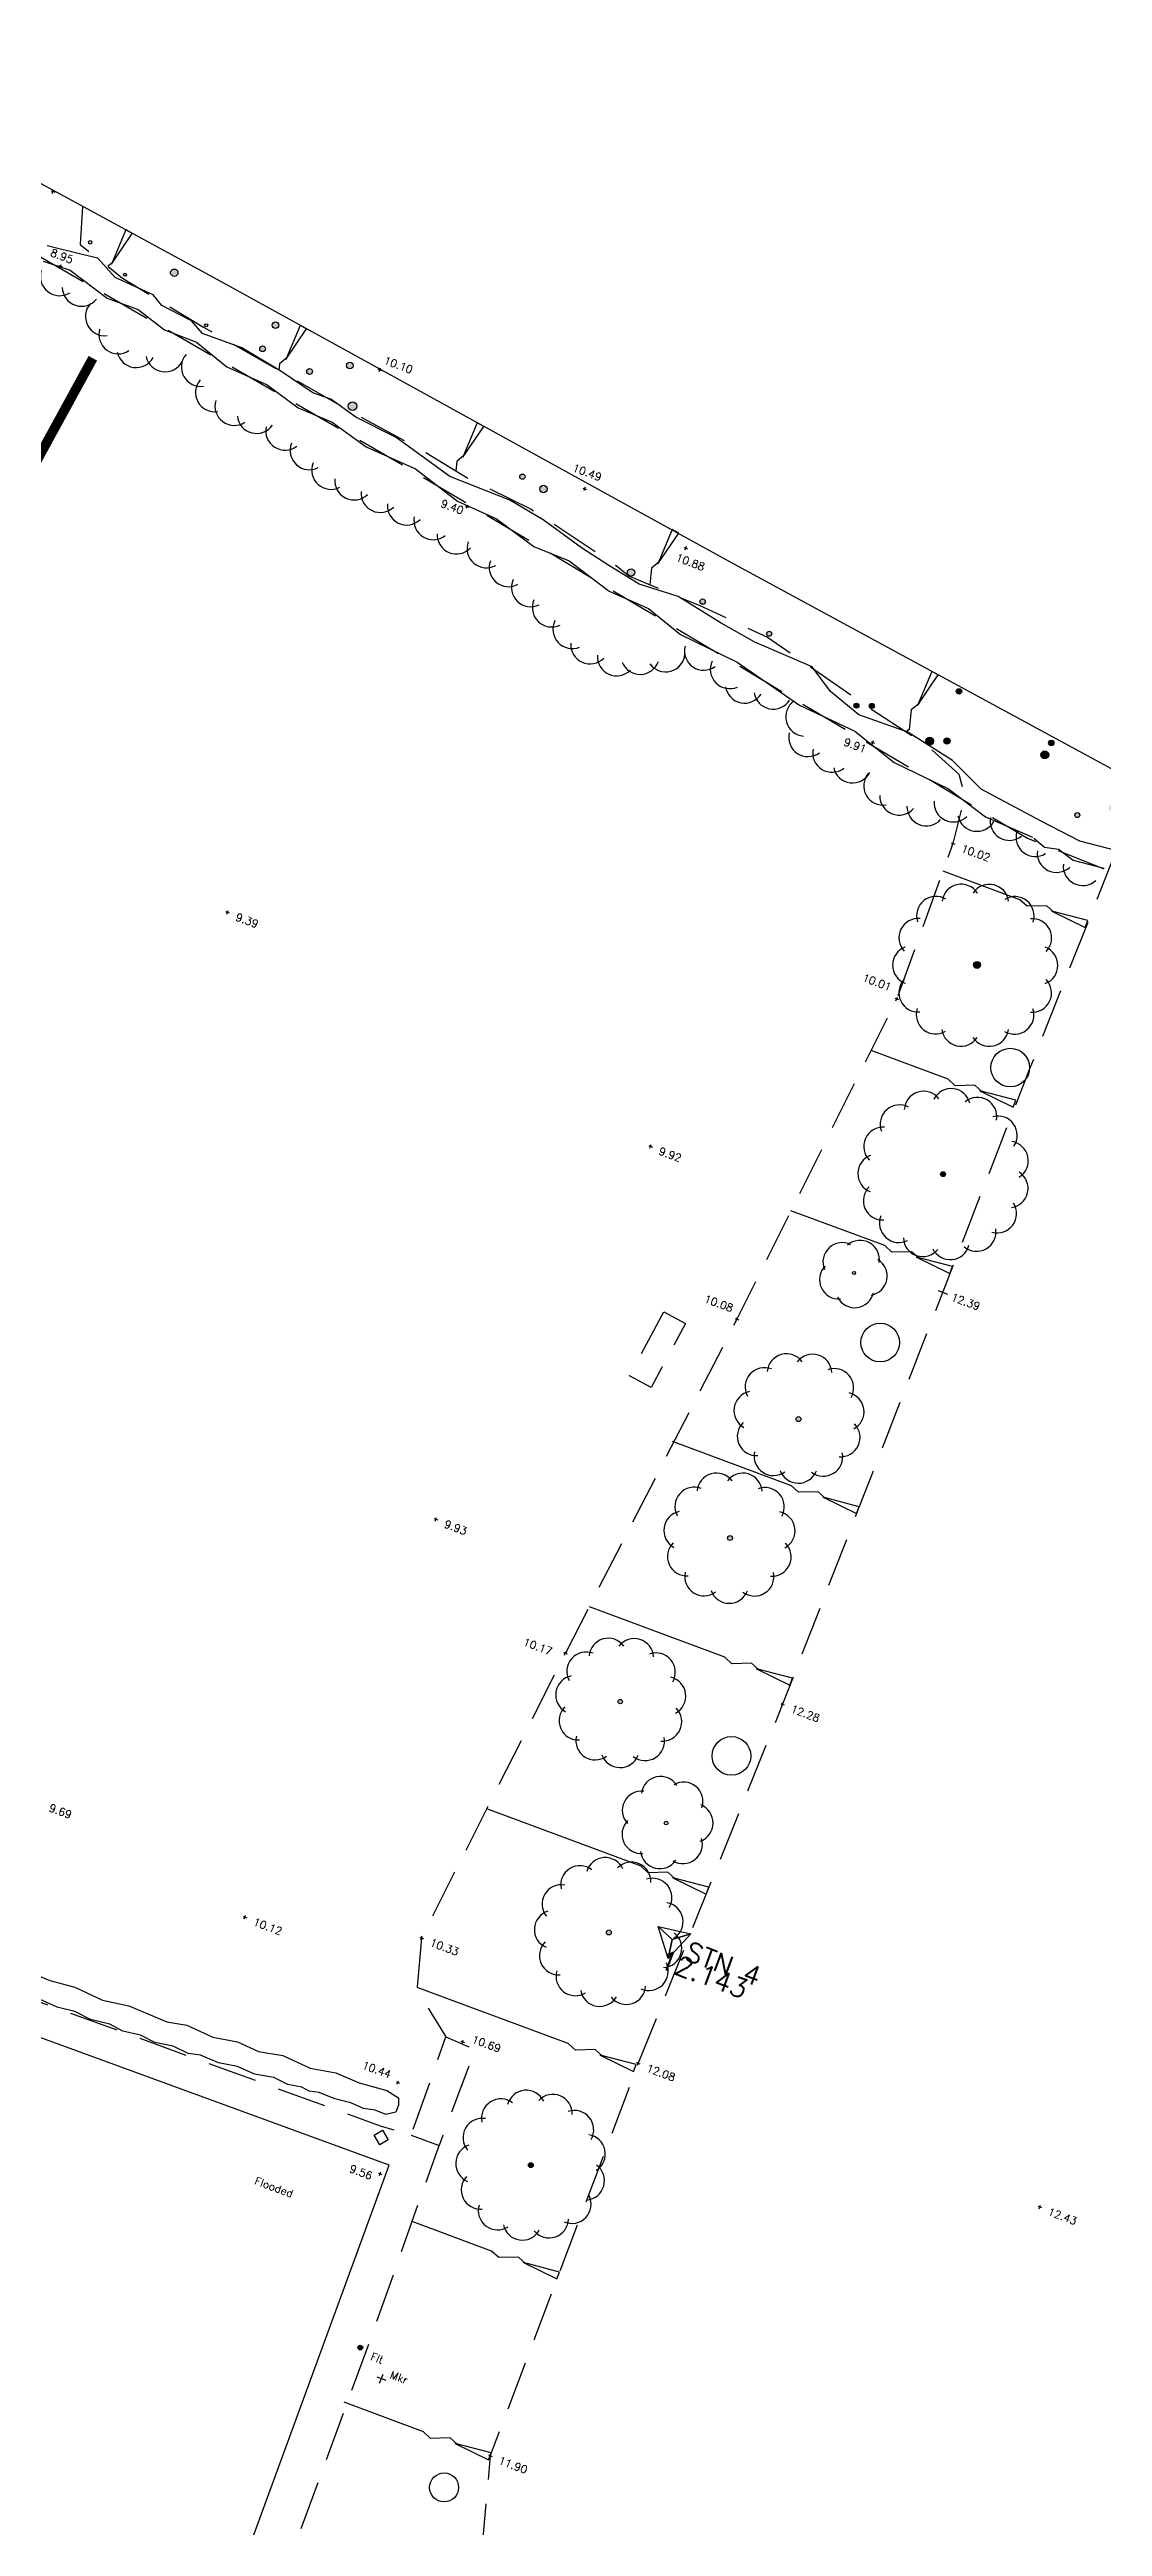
# Model space of a CAD drawing. Header units: millimetres. Extents: x 521005098 to 522149999836, y 174611071 to 175300000107.
# Drawn here: x 521405497 to 521459954, y 174982214 to 175110353 of the extents above; entities that cross this region are included whole.
import ezdxf

# ---------------------------------------------------------------- set-up
doc = ezdxf.new("R2010")
doc.units = ezdxf.units.MM
doc.header["$LTSCALE"] = 200
doc.linetypes.add('layout$0$ACAD_ISO10W100', pattern=[18.5, 12, -3, 0.5, -3])
doc.linetypes.add('survey-A$0$DASHED', pattern=[19.05, 12.7, -6.35])
for name, color, linetype in [('0-35TEXT', 3, 'Continuous'), ('GT-Boundary line', 7, 'layout$0$ACAD_ISO10W100'), ('survey-A$0$BOUNDARY', 8, 'Continuous'), ('survey-A$0$CONTROL', 8, 'Continuous'), ('survey-A$0$DETAIL', 8, 'Continuous'), ('survey-A$0$LEVEL', 8, 'Continuous'), ('survey-A$0$SERVICE', 8, 'Continuous'), ('survey-A$0$STORM', 8, 'Continuous'), ('survey-A$0$TEXT_SERVICE', 8, 'Continuous'), ('survey-A$0$VEGETATION', 8, 'Continuous')]:
    doc.layers.add(name, color=color, linetype=linetype)
doc.styles.add('survey-A$0$ROMANS', font='Romans.shx')

# ---------------------------------------------------------------- blocks, each defined once
blk = doc.blocks.new('survey-A')
at = {"layer": 'survey-A$0$SERVICE', "linetype": 'Continuous'}
h = blk.add_hatch(color=256, dxfattribs=at)
edge = h.paths.add_edge_path()
edge.add_arc((521421569, 174991468), 125, -20.42304, 339.57696)
at = {"layer": 'survey-A$0$VEGETATION', "linetype": 'Continuous'}
h = blk.add_hatch(color=256, dxfattribs=at)
edge = h.paths.add_edge_path()
edge.add_arc((521407595, 175100381), 90, -20.42304, 339.57696)
edge = h.paths.add_edge_path()
edge.add_arc((521411950, 175098807), 190, -20.42304, 339.57696)
edge = h.paths.add_edge_path()
edge.add_arc((521409401, 175098700), 79.6, -20.42304, 339.57696)
edge = h.paths.add_edge_path()
edge.add_arc((521413596, 175096089), 79.6, -20.42304, 339.57696)
edge = h.paths.add_edge_path()
edge.add_arc((521417178, 175096089), 170, -20.42304, 339.57696)
edge = h.paths.add_edge_path()
edge.add_arc((521416515, 175094874), 150, -20.42304, 339.57696)
edge = h.paths.add_edge_path()
edge.add_arc((521418946, 175093700), 150, -20.42304, 339.57696)
edge = h.paths.add_edge_path()
edge.add_arc((521421026, 175094008), 170, -20.42304, 339.57696)
edge = h.paths.add_edge_path()
edge.add_arc((521421162, 175091904), 220, -20.42304, 339.57696)
h = blk.add_hatch(color=256, dxfattribs=at)
edge = h.paths.add_edge_path()
edge.add_arc((521429954, 175088254), 140, -20.42304, 339.57696)
edge = h.paths.add_edge_path()
edge.add_arc((521431046, 175087618), 190, -20.42304, 339.57696)
edge = h.paths.add_edge_path()
edge.add_arc((521435573, 175083303), 190, -20.42304, 339.57696)
edge = h.paths.add_edge_path()
edge.add_arc((521439275, 175081793), 140, -20.42304, 339.57696)
edge = h.paths.add_edge_path()
edge.add_arc((521442721, 175080127), 130, -20.42304, 339.57696)
h = blk.add_hatch(color=256, dxfattribs=at)
edge = h.paths.add_edge_path()
edge.add_arc((521447226, 175076409), 130, -20.42304, 339.57696)
h = blk.add_hatch(color=256, dxfattribs=at)
edge = h.paths.add_edge_path()
edge.add_arc((521452535, 175077148), 140, -20.42304, 339.57696)
h = blk.add_hatch(color=256, dxfattribs=at)
edge = h.paths.add_edge_path()
edge.add_arc((521448026, 175076393), 130, -20.42304, 339.57696)
h = blk.add_hatch(color=256, dxfattribs=at)
edge = h.paths.add_edge_path()
edge.add_arc((521451016, 175074573), 200, -20.42304, 339.57696)
h = blk.add_hatch(color=256, dxfattribs=at)
edge = h.paths.add_edge_path()
edge.add_arc((521451912, 175074586), 160, -20.42304, 339.57696)
h = blk.add_hatch(color=256, dxfattribs=at)
edge = h.paths.add_edge_path()
edge.add_arc((521456974, 175073868), 200, -20.42304, 339.57696)
h = blk.add_hatch(color=256, dxfattribs=at)
edge = h.paths.add_edge_path()
edge.add_arc((521457308, 175074483), 140, -20.42304, 339.57696)
h = blk.add_hatch(color=256, dxfattribs=at)
edge = h.paths.add_edge_path()
edge.add_arc((521465552, 175069180), 180, -20.42304, 339.57696)
edge = h.paths.add_edge_path()
edge.add_arc((521463864, 175069116), 160, -20.42304, 339.57696)
edge = h.paths.add_edge_path()
edge.add_arc((521461547, 175071467), 130, -20.42304, 339.57696)
edge = h.paths.add_edge_path()
edge.add_arc((521460450, 175071116), 150, -20.42304, 339.57696)
edge = h.paths.add_edge_path()
edge.add_arc((521458656, 175070749), 130, -20.42304, 339.57696)
h = blk.add_hatch(color=256, dxfattribs=at)
edge = h.paths.add_edge_path()
edge.add_arc((521453468, 175062996), 180, -20.42304, 339.57696)
h = blk.add_hatch(color=256, dxfattribs=at)
edge = h.paths.add_edge_path()
edge.add_arc((521451710, 175052173), 127, -20.42304, 339.57696)
h = blk.add_hatch(color=256, dxfattribs=at)
edge = h.paths.add_edge_path()
edge.add_arc((521447107, 175047058), 79.6, -20.42304, 339.57696)
edge = h.paths.add_edge_path()
edge.add_arc((521444238, 175039502), 127, -20.42304, 339.57696)
h = blk.add_hatch(color=256, dxfattribs=at)
edge = h.paths.add_edge_path()
edge.add_arc((521440690, 175033348), 127, -20.42304, 339.57696)
edge = h.paths.add_edge_path()
edge.add_arc((521435016, 175024886), 111, -20.42304, 339.57696)
edge = h.paths.add_edge_path()
edge.add_arc((521437389, 175018604), 95.5, -20.42304, 339.57696)
edge = h.paths.add_edge_path()
edge.add_arc((521434422, 175012946), 127, -20.42304, 339.57696)
h = blk.add_hatch(color=256, dxfattribs=at)
edge = h.paths.add_edge_path()
edge.add_arc((521430389, 175000909), 127, -20.42304, 339.57696)
at = {"layer": 'survey-A$0$BOUNDARY', "linetype": 'Continuous', "flags": 128}
blk.add_lwpolyline([(521482566, 175061681), (521477299, 175064107), (521472432, 175066618), (521440684, 175083845), (521413978, 175098551), (521387482, 175112968), (521358676, 175128867), (521316720, 175151255)], dxfattribs=at)
blk.add_lwpolyline([(521380525, 174977595), (521368060, 174943366), (521355467, 174908880), (521385297, 174897794), (521397894, 174932091), (521404020, 174948857), (521423062, 175000899), (521393007, 175011893)], close=True, dxfattribs=at)
at = {"layer": 'survey-A$0$CONTROL', "linetype": 'Continuous'}
for p, q in [((521436974, 175013258), (521437707, 175012578)), ((521437485, 175011603), (521436974, 175013258)), ((521436974, 175013258), (521438663, 175012873)), ((521437707, 175012578), (521436974, 175013258)), ((521438663, 175012873), (521437485, 175011603)), ((521437707, 175012578), (521437485, 175011603)), ((521437485, 175011603), (521437707, 175012578)), ((521438663, 175012873), (521437707, 175012578)), ((521437707, 175012578), (521438663, 175012873))]:
    blk.add_line(p, q, dxfattribs=at)
at = {"layer": 'survey-A$0$DETAIL', "linetype": 'survey-A$0$DASHED'}
blk.add_line((521424200, 175002461), (521425649, 175001922), dxfattribs=at)
at = {"layer": 'survey-A$0$DETAIL', "linetype": 'survey-A$0$DASHED', "flags": 128}
for points in [[(521232951, 175189296), (521235185, 175187596), (521248311, 175181261), (521259769, 175175327), (521285492, 175164143), (521314586, 175150866), (521327019, 175144152), (521345425, 175132394), (521369100, 175119149), (521375467, 175115899), (521396203, 175104687), (521423800, 175088843), (521456080, 175069553), (521466041, 175065559), (521481796, 175060226), (521483655, 175060313), (521487686, 175057605), (521495810, 175053713), (521515754, 175047238), (521516450, 175047216), (521525044, 175045327), (521527445, 175043657), (521543295, 175036981), (521548395, 175036151), (521560734, 175031080), (521590940, 175021376), (521591984, 175019828), (521591645, 175017012), (521590065, 175012915), (521584244, 174996699), (521576284, 174975976), (521575182, 174972456), (521575309, 174969599), (521577465, 174967594)], [(521407209, 175102234), (521407084, 175100267), (521409272, 175098526), (521413465, 175095983), (521421125, 175091610), (521424786, 175089601), (521427193, 175088144), (521430403, 175086583), (521434893, 175083599), (521435456, 175083118), (521435863, 175082946), (521439123, 175081592), (521442634, 175079954), (521447046, 175076898), (521447947, 175076252), (521450884, 175074352), (521452534, 175072872), (521452824, 175071694), (521452224, 175069273), (521449311, 175061236), (521441047, 175044676), (521432173, 175027389), (521424738, 175012670), (521424502, 175009970), (521425998, 175007540)], [(521462000, 175072279), (521456183, 175057615), (521443407, 175024757), (521435940, 175006174), (521428288, 174985877), (521427739, 174979745), (521430942, 174970781), (521441547, 174961919), (521446500, 174956306)], [(521392246, 175013940), (521397793, 175011971), (521422601, 175002942), (521424200, 175002461), (521425998, 175007540), (521427501, 175006890), (521425649, 175001922)]]:
    blk.add_lwpolyline(points, dxfattribs=at)
at = {"layer": 'survey-A$0$DETAIL', "flags": 128}
for points in [[(521408698, 175099251), (521409776, 175100838), (521409440, 175101020)], [(521417716, 175094314), (521418795, 175095902), (521418459, 175096084)], [(521426877, 175089269), (521427956, 175090857), (521427620, 175091039)], [(521436959, 175083746), (521438037, 175085334), (521437702, 175085516)], [(521450381, 175076411), (521451460, 175077998), (521451124, 175078180)], [(521457334, 175065775), (521459057, 175064929), (521459190, 175065287)], [(521453620, 175056490), (521455343, 175055645), (521455477, 175056003)], [(521450345, 175047877), (521452068, 175047032), (521452201, 175047390)], [(521445517, 175035458), (521447240, 175034613), (521447374, 175034971)], [(521442070, 175026588), (521443793, 175025743), (521443926, 175026101)], [(521437740, 175015775), (521439463, 175014930), (521439597, 175015288)], [(521433981, 175006595), (521435704, 175005750), (521435837, 175006108)], [(521430014, 174995865), (521431737, 174995020), (521431870, 174995378)], [(521426484, 174986509), (521428208, 174985664), (521428341, 174986022)]]:
    blk.add_lwpolyline(points, close=True, dxfattribs=at)
for points in [[(521408784, 175099378), (521408769, 175099351), (521408507, 175099135)], [(521417803, 175094441), (521417788, 175094414), (521417396, 175094093), (521417359, 175093760)], [(521426964, 175089397), (521426949, 175089369), (521426557, 175089048), (521426503, 175088561)], [(521437045, 175083873), (521437031, 175083846), (521436639, 175083524), (521436543, 175082663)], [(521450468, 175076538), (521450453, 175076511), (521450061, 175076189), (521449949, 175075181), (521449796, 175075056)], [(521457472, 175065707), (521457443, 175065718), (521457070, 175066060), (521456056, 175066030), (521455683, 175066373), (521451709, 175067852)], [(521453758, 175056422), (521453729, 175056433), (521453356, 175056776), (521452342, 175056745), (521451969, 175057088), (521447995, 175058567)], [(521450483, 175047809), (521450454, 175047820), (521450081, 175048163), (521449067, 175048133), (521448693, 175048475), (521443844, 175050281)], [(521445655, 175035390), (521445626, 175035401), (521445253, 175035744), (521444239, 175035713), (521443866, 175036056), (521437725, 175038342)], [(521442208, 175026521), (521442179, 175026531), (521441805, 175026874), (521440792, 175026844), (521440418, 175027187), (521433432, 175029787)], [(521437878, 175015707), (521437849, 175015718), (521437476, 175016061), (521436462, 175016030), (521436089, 175016373), (521428109, 175019343)], [(521434119, 175006527), (521434090, 175006538), (521433716, 175006881), (521432703, 175006851), (521432329, 175007193), (521424514, 175010103)], [(521430152, 174995798), (521430123, 174995808), (521429750, 174996151), (521428736, 174996121), (521428362, 174996464), (521424256, 174997992)], [(521426623, 174986441), (521426594, 174986452), (521426220, 174986795), (521425207, 174986765), (521424833, 174987107), (521420727, 174988636)]]:
    blk.add_lwpolyline(points, dxfattribs=at)
at = {"layer": 'survey-A$0$DETAIL', "linetype": 'survey-A$0$DASHED', "flags": 128}
blk.add_lwpolyline([(521437277, 175045042), (521438395, 175044439), (521436610, 175041130), (521435492, 175041733)], close=True, dxfattribs=at)
blk.add_lwpolyline([(521439472, 174929672, 0.0739383), (521425986, 174923314, -0.1217474), (521404696, 174914286), (521398264, 174914217, -0.4149543), (521395448, 174919184), (521401602, 174935947), (521409246, 174956822), (521414615, 174971446), (521422009, 174991648), (521425649, 175001922)], format="xyb", dxfattribs=at)
at = {"layer": 'survey-A$0$LEVEL', "flags": 128}
for points in [[(521405576, 175103037), (521405764, 175102967)], [(521405635, 175102908), (521405705, 175103095)], [(521405962, 175099174), (521406149, 175099104)], [(521406020, 175099045), (521406090, 175099233)], [(521422485, 175093826), (521422673, 175093756)], [(521422544, 175093697), (521422614, 175093885)], [(521427054, 175086618), (521427123, 175086805)], [(521433081, 175087669), (521433269, 175087599)], [(521433140, 175087540), (521433210, 175087728)], [(521426995, 175086747), (521427182, 175086677)], [(521438308, 175084599), (521438496, 175084529)], [(521438367, 175084471), (521438437, 175084658)], [(521447984, 175074546), (521448171, 175074476)], [(521448043, 175074417), (521448113, 175074604)], [(521452130, 175069308), (521452317, 175069238)], [(521452189, 175069180), (521452259, 175069367)], [(521414603, 175065754), (521414790, 175065684)], [(521414662, 175065625), (521414732, 175065812)], [(521449217, 175061271), (521449405, 175061201)], [(521449276, 175061143), (521449346, 175061330)], [(521436487, 175053647), (521436675, 175053577)], [(521436546, 175053519), (521436616, 175053706)], [(521451465, 175046147), (521451934, 175045973)], [(521451612, 175045826), (521451787, 175046294)], [(521440954, 175044711), (521441141, 175044641)], [(521441012, 175044582), (521441082, 175044770)], [(521425389, 175034354), (521425576, 175034284)], [(521425448, 175034226), (521425518, 175034413)], [(521432080, 175027423), (521432267, 175027354)], [(521432138, 175027295), (521432208, 175027482)], [(521443314, 175024792), (521443501, 175024722)], [(521443372, 175024663), (521443442, 175024851)], [(521415507, 175013774), (521415694, 175013704)], [(521415566, 175013645), (521415636, 175013832)], [(521424644, 175012704), (521424832, 175012635)], [(521424703, 175012576), (521424773, 175012763)], [(521426822, 175007185), (521426892, 175007373)], [(521426763, 175007314), (521426951, 175007244)], [(521435846, 175006209), (521436033, 175006139)], [(521435905, 175006081), (521435974, 175006268)], [(521423417, 175005217), (521423604, 175005148)], [(521423475, 175005089), (521423545, 175005276)], [(521422504, 175000499), (521422691, 175000429)], [(521422563, 175000370), (521422633, 175000558)], [(521456615, 174998783), (521456803, 174998713)], [(521456674, 174998654), (521456744, 174998841)], [(521428194, 174985912), (521428382, 174985842)], [(521428253, 174985784), (521428323, 174985971)]]:
    blk.add_lwpolyline(points, dxfattribs=at)
at = {"layer": 'survey-A$0$SERVICE'}
for p, q in [((521422423, 174989952), (521422891, 174989777)), ((521422570, 174989630), (521422744, 174990099))]:
    blk.add_line(p, q, dxfattribs=at)
at = {"layer": 'survey-A$0$SERVICE', "linetype": 'Continuous', "flags": 128}
blk.add_lwpolyline([(521422572, 175001955), (521422279, 175002455), (521422710, 175002708), (521423003, 175002208)], close=True, dxfattribs=at)
at = {"layer": 'survey-A$0$SERVICE', "linetype": 'Continuous'}
blk.add_circle((521421569, 174991468), 125, dxfattribs=at)
at = {"layer": 'survey-A$0$VEGETATION', "linetype": 'Continuous', "flags": 128}
for points in [[(521456411, 175069554), (521456960, 175069095), (521457673, 175068985), (521458439, 175068423), (521460024, 175068009)], [(521460723, 175068904), (521458786, 175069400), (521456751, 175070453), (521456751, 175070453), (521453678, 175072091), (521452197, 175073577), (521449885, 175075042), (521447356, 175075928), (521445882, 175077137), (521444933, 175078424), (521441967, 175079699), (521440240, 175080672), (521438006, 175082053), (521435991, 175082693), (521434427, 175083660), (521433008, 175084573), (521431021, 175086027), (521429312, 175087048), (521426193, 175088264), (521423426, 175090283), (521421344, 175091333), (521420039, 175092259), (521419122, 175092600), (521417468, 175093718), (521415440, 175094913), (521413412, 175095668), (521412832, 175096323), (521411311, 175097109), (521410857, 175097663), (521408884, 175098562), (521407989, 175099555), (521407181, 175099746), (521405371, 175100200)], [(521405174, 175099407), (521406568, 175098939), (521408483, 175097493), (521410085, 175096897), (521411448, 175095844), (521413097, 175095210), (521414671, 175093943), (521416761, 175093011), (521418362, 175091819), (521420115, 175091081), (521421878, 175089791), (521424421, 175088656), (521426597, 175086994), (521428616, 175086069), (521430537, 175084638), (521432376, 175083902), (521434434, 175082335), (521436470, 175081441), (521438126, 175080089), (521441053, 175078658), (521444281, 175076434), (521447141, 175075097), (521449189, 175073462), (521451992, 175072112), (521453902, 175070651), (521456342, 175069606)], [(521422950, 175004760), (521423548, 175004384), (521423554, 175004002), (521423414, 175003648), (521422887, 175003522), (521422338, 175003759), (521421727, 175003830), (521421075, 175004122), (521420250, 175004330), (521419447, 175004662), (521418930, 175004739), (521418546, 175004932), (521417820, 175005070), (521417104, 175005436), (521416101, 175005610), (521415217, 175006014), (521414228, 175006201), (521413309, 175006601), (521412662, 175006684), (521411894, 175007061), (521410946, 175007249), (521410196, 175007635), (521409295, 175007838), (521408611, 175008201), (521407611, 175008449), (521406797, 175008860), (521405884, 175009075), (521404814, 175009557)], [(521403987, 175011105), (521405507, 175010457), (521406813, 175010119), (521408232, 175009442), (521409603, 175009146), (521411557, 175008328), (521412606, 175008145), (521413948, 175007529), (521415226, 175007293), (521416302, 175006785), (521417570, 175006570), (521418983, 175005919), (521420310, 175005682), (521421514, 175005159), (521422950, 175004760)]]:
    blk.add_lwpolyline(points, dxfattribs=at)
at = {"layer": 'survey-A$0$VEGETATION', "linetype": 'Continuous'}
for centre, radius in [((521407595, 175100381), 90), ((521409401, 175098700), 79.6), ((521411950, 175098807), 190), ((521413596, 175096089), 79.6), ((521417178, 175096089), 170), ((521416515, 175094874), 150), ((521418946, 175093700), 150), ((521421026, 175094008), 170), ((521421162, 175091904), 220), ((521429954, 175088254), 140), ((521431046, 175087618), 190), ((521435573, 175083303), 190), ((521439275, 175081793), 140), ((521442721, 175080127), 130), ((521447226, 175076409), 130), ((521452535, 175077148), 140), ((521448026, 175076393), 130), ((521451016, 175074573), 200), ((521451912, 175074586), 160), ((521456974, 175073868), 200), ((521457308, 175074483), 140), ((521458656, 175070749), 130), ((521453468, 175062996), 180), ((521455185, 175057684), 1000), ((521451710, 175052173), 127), ((521447107, 175047058), 79.6), ((521448458, 175043462), 1000), ((521444238, 175039502), 127), ((521440690, 175033348), 127), ((521435016, 175024886), 111), ((521440767, 175022079), 1000), ((521437389, 175018604), 95.5), ((521434422, 175012946), 127), ((521430389, 175000909), 127), ((521425905, 174984234), 750)]:
    blk.add_circle(centre, radius, dxfattribs=at)
for centre, start, end in [((521406024, 175098616), 162.33852, 301.61025), ((521407155, 175098068), 181.8491, 321.12083), ((521408356, 175096545), 137.51128, 276.78301), ((521409049, 175095612), 163.84903, 303.12076), ((521409980, 175094900), 192.08306, 331.35479), ((521411471, 175094683), 192.08306, 331.35479), ((521413315, 175093927), 139.4315, 278.70323), ((521414047, 175092610), 139.4315, 278.70323), ((521415052, 175091910), 163.76118, 303.03291), ((521416205, 175091494), 185.84371, 325.11544), ((521417678, 175090627), 168.17973, 307.45146), ((521418937, 175089611), 158.23198, 297.50371), ((521420054, 175088600), 158.23198, 297.50371), ((521421247, 175088052), 174.85522, 314.12695), ((521422606, 175087403), 174.85522, 314.12695), ((521423966, 175086755), 174.85522, 314.12695), ((521425343, 175085995), 169.00848, 308.28021), ((521426541, 175085260), 177.58924, 316.86097), ((521428089, 175084541), 159.93018, 299.20191), ((521429236, 175083564), 159.93018, 299.20191), ((521430386, 175082527), 156.32445, 295.59618), ((521431468, 175081480), 156.32445, 295.59618), ((521432528, 175080363), 153.45051, 292.72224), ((521433454, 175079573), 176.09276, 315.36449), ((521439336, 175079243), 166.24212, 305.51385), ((521434827, 175078953), 176.09276, 315.36449), ((521436041, 175079025), 201.39218, 340.66391), ((521437364, 175079158), 215.53551, 354.80724), ((521440673, 175078289), 154.49123, 293.76297), ((521441453, 175077539), 188.55162, 327.82335), ((521442927, 175077230), 188.55162, 327.82335), ((521444579, 175075830), 125.75736, 265.02909), ((521444725, 175074775), 166.65034, 305.92207), ((521445967, 175073965), 168.6378, 307.90953), ((521447032, 175073411), 192.92815, 332.19988), ((521448610, 175072262), 139.62508, 278.89681), ((521449436, 175071748), 179.21629, 318.48802), ((521452245, 175071393), 175.25803, 314.52976), ((521450845, 175071188), 178.37269, 317.64442), ((521453463, 175070909), 191.0994, 330.37113), ((521455142, 175070439), 168.87743, 308.14916), ((521456485, 175069604), 162.49701, 301.76874), ((521457583, 175068780), 173.6047, 312.87643), ((521458928, 175068102), 173.6047, 312.87643), ((521451338, 175065540), 58.8215, 198.09323), ((521452652, 175066170), 33.10721, 172.37894), ((521454109, 175066167), 7.39293, 146.66466), ((521455420, 175065532), 341.67864, 120.95037), ((521450428, 175064403), 84.53578, 223.80751), ((521456326, 175064392), 315.96435, 95.23609), ((521450101, 175062984), 110.25007, 249.5218), ((521456648, 175062971), 290.25007, 69.5218), ((521450422, 175061563), 135.96435, 275.23609), ((521456321, 175061551), 264.53578, 43.80751), ((521451328, 175060422), 161.67864, 300.95037), ((521455410, 175060414), 238.8215, 18.09323), ((521452639, 175059787), 187.39293, 326.66466), ((521454096, 175059784), 213.10721, 352.37894), ((521450705, 175055462), 37.93907, 177.2108), ((521452130, 175055601), 13.93907, 153.2108), ((521453489, 175055148), 349.93907, 129.2108), ((521449459, 175054755), 61.93907, 201.2108), ((521454547, 175054182), 325.93907, 105.2108), ((521448609, 175053602), 85.93907, 225.2108), ((521455119, 175052869), 301.93907, 81.2108), ((521448301, 175052204), 109.93907, 249.2108), ((521455109, 175051437), 277.93907, 57.2108), ((521448588, 175050801), 133.93907, 273.2108), ((521449421, 175049636), 157.93907, 297.2108), ((521454516, 175050133), 253.93907, 33.2108), ((521446498, 175047630), 63.48649, 202.75822), ((521447423, 175047746), 351.48649, 130.75822), ((521450656, 175048910), 181.93907, 321.2108), ((521452080, 175048750), 205.93907, 345.2108), ((521453445, 175049183), 229.93907, 9.2108), ((521446322, 175046714), 135.48649, 274.75822), ((521447820, 175046901), 279.48648, 58.75822), ((521447139, 175046263), 207.48649, 346.75822), ((521442472, 175041164), 68.67628, 207.948), ((521443614, 175041876), 35.949, 175.22073), ((521444961, 175041858), 3.22173, 142.49346), ((521446083, 175041115), 330.49446, 109.76619), ((521441896, 175039947), 101.40355, 240.67528), ((521446626, 175039882), 297.76718, 77.03891), ((521442069, 175038611), 134.13082, 273.40255), ((521446416, 175038552), 265.03991, 44.31164), ((521442937, 175037582), 166.85809, 306.12982), ((521444224, 175037185), 199.58537, 338.8571), ((521445521, 175037547), 232.31264, 11.58437), ((521438842, 175034980), 69.21168, 208.4834), ((521439991, 175035711), 36.4844, 175.75613), ((521441354, 175035706), 3.75713, 143.02886), ((521442497, 175034964), 331.02986, 110.30159), ((521438271, 175033743), 101.93895, 241.21068), ((521443057, 175033722), 298.30258, 77.57432), ((521438459, 175032393), 134.66622, 273.93795), ((521442858, 175032375), 265.57531, 44.84704), ((521439347, 175031360), 167.39349, 306.66522), ((521440652, 175030971), 200.12077, 339.3925), ((521441961, 175031349), 232.84804, 12.11977), ((521434395, 175027165), 35.94901, 175.22074), ((521435741, 175027147), 3.22174, 142.49347), ((521433252, 175026453), 68.67629, 207.94802), ((521436864, 175026404), 330.49447, 109.7662), ((521432676, 175025236), 101.40356, 240.67529), ((521437406, 175025172), 297.7672, 77.03893), ((521432850, 175023901), 134.13083, 273.40256), ((521437197, 175023842), 265.03992, 44.31165), ((521433718, 175022871), 166.85811, 306.12984), ((521436301, 175022836), 232.31265, 11.58438), ((521435004, 175022474), 199.58538, 338.85711), ((521436122, 175019258), 83.89144, 223.16316), ((521437096, 175020013), 32.46286, 171.73459), ((521438294, 175019723), 341.03429, 120.30602), ((521438814, 175018606), 289.60572, 68.87745), ((521436106, 175018025), 135.32, 274.59173), ((521438264, 175017502), 238.17715, 17.44888), ((521432932, 175015396), 52.08342, 191.35515), ((521434241, 175015818), 24.39111, 163.66284), ((521435596, 175015584), 356.6988, 135.97053), ((521437059, 175017244), 186.74858, 326.02031), ((521431969, 175014414), 79.77572, 219.04746), ((521436687, 175014746), 329.00649, 108.27822), ((521431572, 175013097), 107.46803, 246.73976), ((521437264, 175013498), 301.31419, 80.58592), ((521437195, 175012124), 273.62188, 52.89361), ((521431834, 175011746), 135.16034, 274.43207), ((521436495, 175010940), 245.92957, 25.2013), ((521432693, 175010672), 162.85265, 302.12438), ((521433952, 175010120), 190.54495, 329.81669), ((521435325, 175010217), 218.23726, 357.50899), ((521430153, 175003783), 25.30223, 164.57396), ((521428838, 175003336), 52.99453, 192.26627), ((521431526, 175003568), 357.60992, 136.88165), ((521432642, 175002739), 329.91761, 109.18934), ((521427881, 175002328), 80.68684, 219.95857), ((521433244, 175001488), 302.2253, 81.49704), ((521427502, 175000991), 108.37915, 247.65088), ((521427788, 174999632), 136.07146, 275.34319), ((521433196, 175000099), 274.533, 53.80473), ((521428672, 174998560), 163.76377, 303.0355), ((521432508, 174998892), 246.84069, 26.11242), ((521429954, 174998023), 191.45607, 330.7278), ((521431338, 174998142), 219.14838, 358.42011)]:
    blk.add_arc(centre, 1000, start, end, dxfattribs=at)
at = {"layer": 'survey-A$0$CONTROL', "style": 'survey-A$0$ROMANS'}
for s, p in [('12.143', (521436948, 175011139)), ('STN 4', (521438285, 175011553))]:
    blk.add_text(s, height=1000, rotation=339.57696, dxfattribs=at).set_placement(p)
at = {"layer": 'survey-A$0$LEVEL', "style": 'survey-A$0$ROMANS'}
for s, p in [('8.95', (521405506, 175099689)), ('10.10', (521422748, 175094117)), ('10.49', (521432512, 175088554)), ('9.40', (521425693, 175086712)), ('10.88', (521437851, 175083916)), ('9.91', (521446533, 175074375)), ('10.02', (521452610, 175068869)), ('9.39', (521415083, 175065315)), ('10.01', (521447500, 175062183)), ('9.92', (521436967, 175053208)), ('10.08', (521439318, 175045568)), ('12.39', (521452086, 175045656)), ('9.93', (521425869, 175033915)), ('10.17', (521429960, 175027816)), ('12.28', (521443794, 175024353)), ('9.69', (521405429, 175019234)), ('10.12', (521415987, 175013335)), ('10.33', (521425125, 175012266)), ('10.69', (521427305, 175007261)), ('10.44', (521421629, 175005926)), ('12.08', (521436326, 175005770)), ('9.56', (521420972, 175000565)), ('12.43', (521457096, 174998344)), ('11.90', (521428675, 174985473))]:
    blk.add_text(s, height=400, rotation=339.57696, dxfattribs=at).set_placement(p)
at = {"layer": 'survey-A$0$STORM', "linetype": 'Continuous', "style": 'survey-A$0$ROMANS'}
blk.add_text('Flooded', height=400, rotation=339.57696, dxfattribs=at).set_placement((521416072, 174999938))
at = {"layer": 'survey-A$0$TEXT_SERVICE', "linetype": 'Continuous', "style": 'survey-A$0$ROMANS'}
for s, p in [('Flt', (521422062, 174990847)), ('Mkr', (521423071, 174989900))]:
    blk.add_text(s, height=400, rotation=339.57696, dxfattribs=at).set_placement(p)

msp = doc.modelspace()

# ---------------------------------------------------------------- linework, layer by layer
at = {"layer": 'GT-Boundary line', "const_width": 500}
msp.add_lwpolyline([(521407734.8842, 175094381.26152), (521390014.94182, 175061980.20123)], dxfattribs=at)

# ---------------------------------------------------------------- block references
at = {"layer": '0-35TEXT'}
msp.add_blockref('survey-A', (0, 0), dxfattribs=at)

doc.saveas('drawing.dxf')
